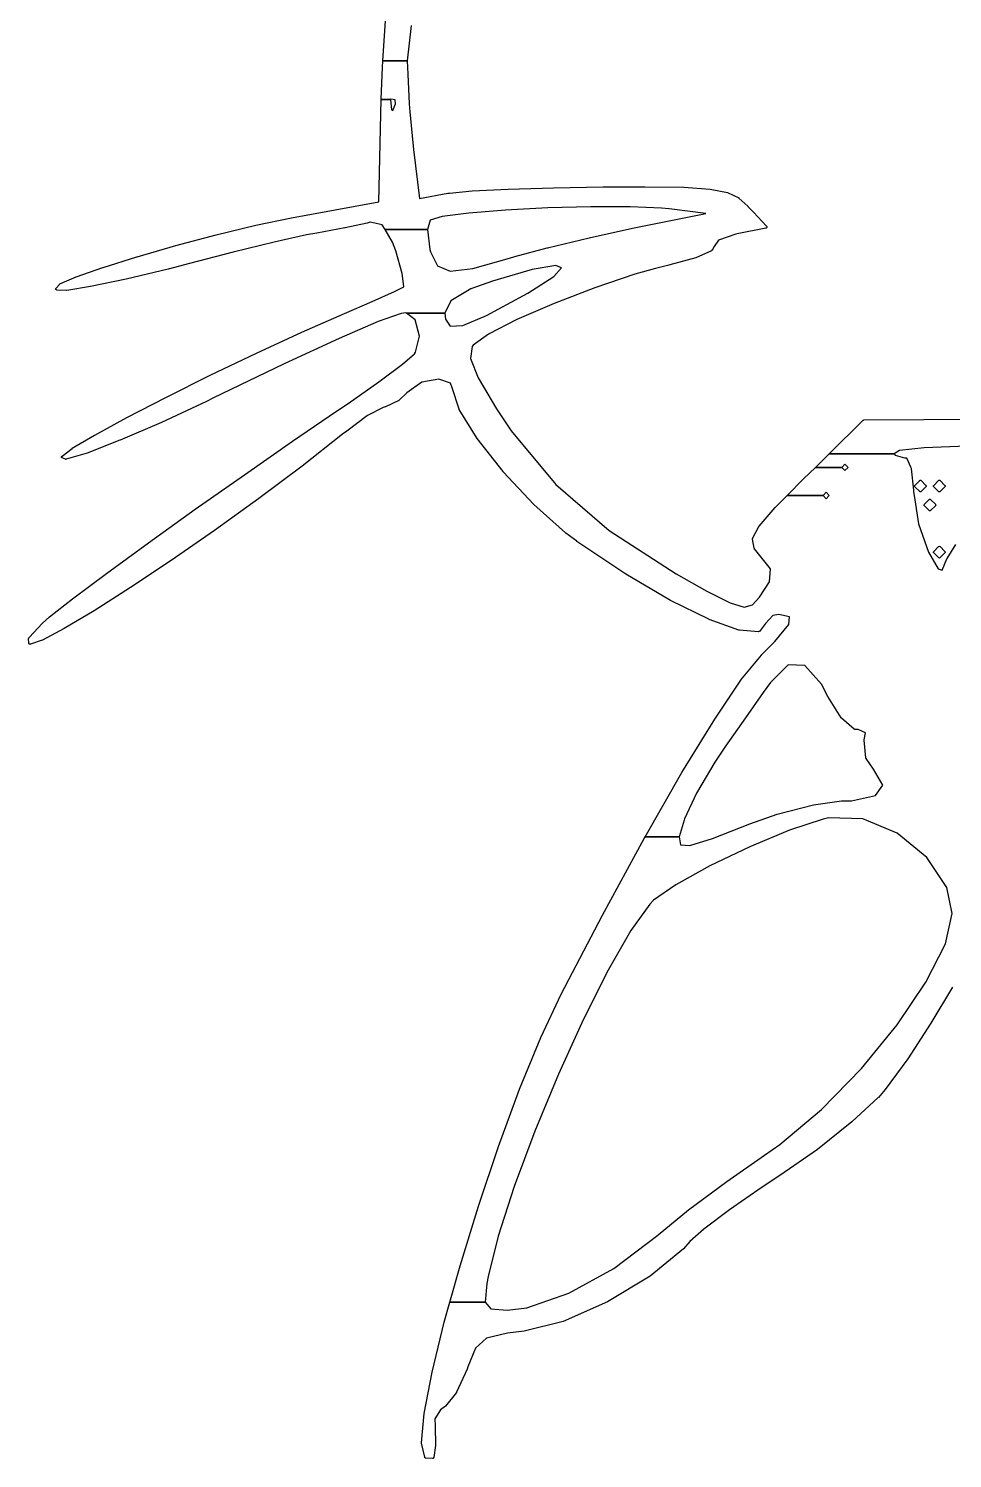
# Model space of a CAD drawing. Extents: x 55 to 335, y -160 to -35.
# Drawn here: x 123.07 to 127.22, y -123.77 to -117.35 of the extents above; entities that cross this region are included whole.
import ezdxf

# ---------------------------------------------------------------- set-up
doc = ezdxf.new("R2010")
doc.units = 0
doc.layers.add('BLACK', color=7, linetype='CONTINUOUS')

msp = doc.modelspace()

# ---------------------------------------------------------------- linework, layer by layer
at = {"layer": 'BLACK', "linetype": 'CONTINUOUS'}
for p, q in [((124.662, -117.492), (124.674, -117.313)), ((124.79, -117.334), (124.772, -117.492)), ((124.66, -117.522), (124.662, -117.492)), ((124.662, -117.492), (124.772, -117.492)), ((124.772, -117.492), (124.662, -117.492)), ((124.772, -117.492), (124.774, -117.552)), ((124.654, -117.664), (124.66, -117.522)), ((124.66, -117.522), (124.66, -117.522)), ((124.66, -117.522), (124.66, -117.522)), ((124.774, -117.552), (124.781, -117.686)), ((124.644, -118.125), (124.654, -117.666)), ((124.654, -117.666), (124.654, -117.664)), ((124.654, -117.664), (124.654, -117.664)), ((124.654, -117.664), (124.654, -117.664)), ((124.654, -117.666), (124.696, -117.666)), ((124.696, -117.666), (124.654, -117.666)), ((124.698, -117.664), (124.696, -117.666)), ((124.696, -117.666), (124.701, -117.712)), ((124.717, -117.668), (124.698, -117.664)), ((124.707, -117.715), (124.719, -117.686)), ((124.719, -117.686), (124.717, -117.668)), ((124.781, -117.686), (124.783, -117.721)), ((124.701, -117.712), (124.707, -117.715)), ((124.783, -117.721), (124.8, -117.891)), ((124.8, -117.891), (124.826, -118.111)), ((125.063, -118.076), (125.225, -118.068)), ((125.225, -118.068), (125.428, -118.062)), ((125.225, -118.068), (125.225, -118.068)), ((125.225, -118.068), (125.225, -118.068)), ((125.428, -118.062), (125.651, -118.058)), ((125.428, -118.062), (125.428, -118.062)), ((125.428, -118.062), (125.428, -118.062)), ((125.651, -118.058), (125.651, -118.058)), ((125.651, -118.058), (125.651, -118.058)), ((125.651, -118.058), (125.838, -118.058)), ((125.838, -118.058), (125.838, -118.058)), ((125.838, -118.058), (125.838, -118.058)), ((125.838, -118.058), (126.013, -118.06)), ((126.013, -118.06), (126.013, -118.06)), ((126.013, -118.06), (126.013, -118.06)), ((126.013, -118.06), (126.131, -118.068)), ((126.131, -118.068), (126.131, -118.068)), ((126.131, -118.068), (126.131, -118.068)), ((126.131, -118.068), (126.208, -118.083)), ((124.252, -118.197), (124.644, -118.125)), ((124.826, -118.111), (124.954, -118.087)), ((124.954, -118.087), (124.961, -118.086)), ((124.954, -118.087), (124.954, -118.087)), ((124.954, -118.087), (124.954, -118.087)), ((124.961, -118.086), (124.961, -118.086)), ((124.961, -118.086), (124.962, -118.086)), ((124.962, -118.086), (125.063, -118.076)), ((125.063, -118.076), (125.063, -118.076)), ((125.063, -118.076), (125.063, -118.076)), ((126.208, -118.083), (126.208, -118.083)), ((126.208, -118.083), (126.209, -118.083)), ((126.209, -118.083), (126.259, -118.108)), ((126.259, -118.108), (126.26, -118.109)), ((126.26, -118.109), (126.26, -118.109)), ((126.26, -118.109), (126.3, -118.145)), ((124.092, -118.23), (124.252, -118.197)), ((124.252, -118.197), (124.252, -118.197)), ((124.252, -118.197), (124.252, -118.197)), ((124.928, -118.191), (124.875, -118.207)), ((125.048, -118.176), (124.928, -118.191)), ((125.213, -118.163), (125.048, -118.176)), ((125.402, -118.153), (125.213, -118.163)), ((125.595, -118.148), (125.402, -118.153)), ((125.772, -118.148), (125.595, -118.148)), ((125.913, -118.154), (125.772, -118.148)), ((125.782, -118.244), (126.112, -118.177)), ((125.947, -118.157), (125.913, -118.154)), ((126.112, -118.177), (125.947, -118.157)), ((126.3, -118.145), (126.3, -118.145)), ((126.3, -118.145), (126.3, -118.146)), ((126.3, -118.146), (126.325, -118.172)), ((126.325, -118.172), (126.325, -118.172)), ((126.325, -118.172), (126.384, -118.235)), ((123.915, -118.273), (124.092, -118.23)), ((124.092, -118.23), (124.092, -118.23)), ((124.092, -118.23), (124.092, -118.23)), ((124.366, -118.266), (124.319, -118.274)), ((124.492, -118.242), (124.366, -118.266)), ((124.493, -118.242), (124.492, -118.242)), ((124.492, -118.242), (124.492, -118.242)), ((124.592, -118.221), (124.493, -118.242)), ((124.605, -118.217), (124.592, -118.221)), ((124.592, -118.221), (124.592, -118.221)), ((124.592, -118.221), (124.592, -118.221)), ((124.659, -118.228), (124.605, -118.217)), ((124.673, -118.25), (124.659, -118.228)), ((124.706, -118.306), (124.673, -118.25)), ((124.673, -118.25), (124.863, -118.25)), ((124.863, -118.25), (124.673, -118.25)), ((124.875, -118.207), (124.863, -118.25)), ((124.863, -118.25), (124.873, -118.34)), ((125.588, -118.287), (125.782, -118.244)), ((125.782, -118.244), (125.782, -118.244)), ((125.782, -118.244), (125.782, -118.244)), ((126.381, -118.243), (126.252, -118.269)), ((126.382, -118.243), (126.381, -118.243)), ((126.381, -118.243), (126.381, -118.243)), ((126.383, -118.242), (126.382, -118.243)), ((126.382, -118.243), (126.382, -118.243)), ((126.384, -118.241), (126.383, -118.242)), ((126.383, -118.242), (126.383, -118.242)), ((126.383, -118.242), (126.383, -118.242)), ((126.384, -118.235), (126.384, -118.235)), ((126.384, -118.235), (126.384, -118.235)), ((126.384, -118.235), (126.384, -118.236)), ((126.384, -118.236), (126.385, -118.236)), ((126.385, -118.24), (126.384, -118.241)), ((126.384, -118.241), (126.384, -118.241)), ((126.384, -118.241), (126.384, -118.241)), ((126.385, -118.236), (126.385, -118.237)), ((126.385, -118.237), (126.385, -118.237)), ((126.385, -118.237), (126.385, -118.238)), ((126.385, -118.238), (126.385, -118.238)), ((126.385, -118.238), (126.385, -118.239)), ((126.385, -118.239), (126.385, -118.239)), ((126.385, -118.239), (126.385, -118.24)), ((126.385, -118.24), (126.385, -118.24)), ((123.56, -118.372), (123.733, -118.322)), ((123.733, -118.322), (123.915, -118.273)), ((123.733, -118.322), (123.733, -118.322)), ((123.733, -118.322), (123.733, -118.322)), ((123.915, -118.273), (123.915, -118.273)), ((123.915, -118.273), (123.915, -118.273)), ((124.174, -118.306), (123.99, -118.351)), ((124.319, -118.274), (124.174, -118.306)), ((124.72, -118.346), (124.706, -118.306)), ((125.254, -118.371), (125.4, -118.332)), ((125.4, -118.332), (125.4, -118.332)), ((125.4, -118.332), (125.401, -118.332)), ((125.401, -118.332), (125.588, -118.287)), ((125.588, -118.287), (125.588, -118.287)), ((125.588, -118.287), (125.588, -118.287)), ((126.148, -118.326), (126.139, -118.342)), ((126.168, -118.297), (126.148, -118.326)), ((126.246, -118.27), (126.168, -118.297)), ((126.252, -118.269), (126.246, -118.27)), ((123.407, -118.42), (123.559, -118.372)), ((123.559, -118.372), (123.559, -118.372)), ((123.559, -118.372), (123.56, -118.372)), ((123.99, -118.351), (123.795, -118.402)), ((124.749, -118.447), (124.72, -118.346)), ((124.873, -118.34), (124.876, -118.35)), ((124.876, -118.35), (124.907, -118.412)), ((125.066, -118.425), (125.231, -118.378)), ((125.231, -118.378), (125.254, -118.371)), ((125.254, -118.371), (125.254, -118.371)), ((125.254, -118.371), (125.254, -118.371)), ((126.067, -118.376), (125.95, -118.408)), ((126.137, -118.345), (126.067, -118.376)), ((126.067, -118.376), (126.067, -118.376)), ((126.067, -118.376), (126.067, -118.376)), ((126.138, -118.344), (126.137, -118.344)), ((126.137, -118.344), (126.137, -118.345)), ((126.139, -118.343), (126.138, -118.343)), ((126.138, -118.343), (126.138, -118.344)), ((126.138, -118.344), (126.138, -118.344)), ((126.139, -118.342), (126.139, -118.343)), ((123.287, -118.462), (123.406, -118.42)), ((123.406, -118.42), (123.406, -118.42)), ((123.406, -118.42), (123.407, -118.42)), ((123.699, -118.427), (123.511, -118.472)), ((123.795, -118.402), (123.699, -118.427)), ((123.699, -118.427), (123.699, -118.427)), ((123.699, -118.427), (123.699, -118.427)), ((124.757, -118.505), (124.749, -118.447)), ((124.907, -118.412), (124.964, -118.436)), ((124.964, -118.436), (125.066, -118.425)), ((125.332, -118.429), (125.154, -118.481)), ((125.438, -118.411), (125.332, -118.429)), ((125.429, -118.461), (125.464, -118.422)), ((125.464, -118.422), (125.438, -118.411)), ((125.793, -118.45), (125.614, -118.511)), ((125.886, -118.425), (125.793, -118.45)), ((125.946, -118.409), (125.886, -118.425)), ((125.95, -118.408), (125.946, -118.409)), ((125.95, -118.408), (125.95, -118.408)), ((125.95, -118.408), (125.95, -118.408)), ((123.195, -118.515), (123.196, -118.514)), ((123.195, -118.516), (123.195, -118.515)), ((123.195, -118.515), (123.195, -118.515)), ((123.195, -118.515), (123.195, -118.515)), ((123.195, -118.517), (123.195, -118.516)), ((123.195, -118.518), (123.195, -118.517)), ((123.195, -118.517), (123.195, -118.517)), ((123.195, -118.517), (123.195, -118.517)), ((123.195, -118.519), (123.195, -118.518)), ((123.195, -118.518), (123.195, -118.518)), ((123.196, -118.519), (123.195, -118.519)), ((123.195, -118.519), (123.195, -118.519)), ((123.196, -118.513), (123.211, -118.496)), ((123.196, -118.514), (123.196, -118.513)), ((123.196, -118.52), (123.196, -118.519)), ((123.197, -118.521), (123.196, -118.52)), ((123.196, -118.52), (123.196, -118.52)), ((123.196, -118.52), (123.196, -118.52)), ((123.198, -118.521), (123.197, -118.521)), ((123.199, -118.522), (123.198, -118.521)), ((123.198, -118.521), (123.198, -118.521)), ((123.198, -118.521), (123.198, -118.521)), ((123.2, -118.522), (123.199, -118.522)), ((123.243, -118.523), (123.2, -118.522)), ((123.211, -118.496), (123.211, -118.495)), ((123.211, -118.495), (123.211, -118.495)), ((123.211, -118.495), (123.212, -118.495)), ((123.212, -118.495), (123.213, -118.494)), ((123.213, -118.494), (123.287, -118.462)), ((123.213, -118.494), (123.213, -118.494)), ((123.213, -118.494), (123.213, -118.494)), ((123.244, -118.523), (123.243, -118.523)), ((123.243, -118.523), (123.243, -118.523)), ((123.35, -118.506), (123.244, -118.523)), ((123.287, -118.462), (123.287, -118.462)), ((123.287, -118.462), (123.287, -118.462)), ((123.511, -118.472), (123.35, -118.506)), ((123.35, -118.506), (123.35, -118.506)), ((123.35, -118.506), (123.35, -118.506)), ((123.511, -118.472), (123.511, -118.472)), ((123.511, -118.472), (123.511, -118.472)), ((124.715, -118.528), (124.757, -118.507)), ((124.757, -118.507), (124.757, -118.505)), ((125.057, -118.516), (124.968, -118.569)), ((125.154, -118.481), (125.057, -118.516)), ((125.312, -118.536), (125.429, -118.461)), ((125.614, -118.511), (125.431, -118.582)), ((124.49, -118.627), (124.615, -118.573)), ((124.615, -118.573), (124.715, -118.528)), ((124.968, -118.569), (124.941, -118.625)), ((125.127, -118.635), (125.294, -118.546)), ((125.431, -118.582), (125.264, -118.654)), ((125.294, -118.546), (125.312, -118.536)), ((124.299, -118.71), (124.49, -118.627)), ((124.49, -118.627), (124.49, -118.627)), ((124.49, -118.627), (124.49, -118.627)), ((124.745, -118.627), (124.641, -118.663)), ((124.766, -118.623), (124.745, -118.627)), ((124.769, -118.625), (124.766, -118.623)), ((124.808, -118.655), (124.769, -118.625)), ((124.769, -118.625), (124.941, -118.625)), ((124.941, -118.625), (124.769, -118.625)), ((124.941, -118.625), (124.943, -118.652)), ((124.943, -118.652), (124.965, -118.684)), ((125.021, -118.68), (125.127, -118.635)), ((124.095, -118.804), (124.299, -118.71)), ((124.299, -118.71), (124.299, -118.71)), ((124.299, -118.71), (124.299, -118.71)), ((124.641, -118.663), (124.466, -118.738)), ((124.826, -118.728), (124.808, -118.655)), ((124.965, -118.684), (125.021, -118.68)), ((125.264, -118.654), (125.136, -118.72)), ((124.466, -118.738), (124.219, -118.853)), ((124.809, -118.8), (124.826, -118.728)), ((125.063, -118.775), (125.056, -118.829)), ((125.068, -118.769), (125.063, -118.775)), ((125.136, -118.72), (125.068, -118.769)), ((123.888, -118.904), (124.095, -118.805)), ((124.095, -118.805), (124.095, -118.804)), ((124.095, -118.804), (124.095, -118.804)), ((124.75, -118.854), (124.804, -118.807)), ((124.804, -118.807), (124.809, -118.8)), ((125.056, -118.829), (125.09, -118.916)), ((123.691, -119.002), (123.888, -118.904)), ((123.888, -118.904), (123.888, -118.904)), ((123.888, -118.904), (123.888, -118.904)), ((124.219, -118.853), (123.899, -119.007)), ((124.644, -118.933), (124.75, -118.854)), ((124.507, -119.03), (124.644, -118.933)), ((124.837, -118.935), (124.77, -118.982)), ((124.914, -118.921), (124.837, -118.935)), ((124.966, -118.939), (124.914, -118.921)), ((124.974, -118.96), (124.966, -118.939)), ((125.004, -119.056), (124.974, -118.96)), ((125.09, -118.916), (125.172, -119.055)), ((123.514, -119.093), (123.691, -119.002)), ((123.871, -119.021), (123.669, -119.115)), ((123.691, -119.002), (123.691, -119.002)), ((123.691, -119.002), (123.691, -119.002)), ((123.899, -119.007), (123.871, -119.021)), ((123.871, -119.021), (123.871, -119.021)), ((123.871, -119.021), (123.871, -119.021)), ((124.455, -119.065), (124.507, -119.03)), ((124.734, -119.017), (124.674, -119.046)), ((124.735, -119.016), (124.734, -119.017)), ((124.77, -118.982), (124.735, -119.016)), ((124.735, -119.016), (124.735, -119.016)), ((123.37, -119.172), (123.514, -119.093)), ((123.514, -119.093), (123.514, -119.093)), ((123.514, -119.093), (123.514, -119.093)), ((124.257, -119.2), (124.455, -119.065)), ((124.455, -119.065), (124.455, -119.065)), ((124.455, -119.065), (124.455, -119.065)), ((124.594, -119.085), (124.501, -119.154)), ((124.663, -119.048), (124.594, -119.085)), ((124.673, -119.046), (124.663, -119.048)), ((124.674, -119.046), (124.673, -119.046)), ((124.674, -119.046), (124.674, -119.046)), ((125.005, -119.057), (125.004, -119.056)), ((125.004, -119.056), (125.004, -119.056)), ((125.085, -119.188), (125.005, -119.057)), ((125.172, -119.055), (125.238, -119.153)), ((126.82, -119.104), (127.603, -119.1)), ((123.669, -119.115), (123.484, -119.195)), ((123.669, -119.115), (123.669, -119.115)), ((123.669, -119.115), (123.669, -119.115)), ((124.501, -119.154), (124.482, -119.168)), ((125.238, -119.153), (125.438, -119.394)), ((126.664, -119.256), (126.817, -119.106)), ((126.817, -119.106), (126.817, -119.105)), ((126.817, -119.105), (126.818, -119.105)), ((126.818, -119.105), (126.818, -119.105)), ((126.818, -119.105), (126.818, -119.105)), ((126.818, -119.105), (126.819, -119.105)), ((126.819, -119.105), (126.82, -119.104)), ((126.82, -119.104), (126.82, -119.104)), ((126.82, -119.104), (126.82, -119.104)), ((126.82, -119.104), (126.82, -119.104)), ((123.269, -119.231), (123.369, -119.172)), ((123.483, -119.195), (123.335, -119.253)), ((123.369, -119.172), (123.37, -119.172)), ((123.37, -119.172), (123.37, -119.172)), ((123.484, -119.195), (123.483, -119.195)), ((123.484, -119.195), (123.484, -119.195)), ((124.041, -119.35), (124.257, -119.2)), ((124.257, -119.2), (124.257, -119.2)), ((124.257, -119.2), (124.257, -119.2)), ((124.482, -119.168), (124.3, -119.312)), ((124.482, -119.168), (124.482, -119.168)), ((124.482, -119.168), (124.482, -119.168)), ((125.086, -119.188), (125.085, -119.188)), ((125.085, -119.188), (125.085, -119.188)), ((125.202, -119.336), (125.086, -119.188)), ((127.091, -119.23), (126.98, -119.242)), ((127.283, -119.222), (127.091, -119.23)), ((123.221, -119.269), (123.222, -119.268)), ((123.221, -119.27), (123.221, -119.269)), ((123.221, -119.269), (123.221, -119.269)), ((123.221, -119.271), (123.221, -119.27)), ((123.221, -119.27), (123.221, -119.27)), ((123.221, -119.27), (123.221, -119.27)), ((123.221, -119.272), (123.221, -119.271)), ((123.221, -119.271), (123.221, -119.271)), ((123.221, -119.273), (123.221, -119.272)), ((123.221, -119.272), (123.221, -119.272)), ((123.222, -119.273), (123.221, -119.273)), ((123.222, -119.268), (123.222, -119.267)), ((123.222, -119.267), (123.223, -119.267)), ((123.222, -119.268), (123.222, -119.268)), ((123.222, -119.274), (123.222, -119.273)), ((123.223, -119.275), (123.222, -119.274)), ((123.222, -119.274), (123.222, -119.274)), ((123.222, -119.274), (123.222, -119.274)), ((123.223, -119.267), (123.268, -119.232)), ((123.223, -119.267), (123.223, -119.267)), ((123.224, -119.275), (123.223, -119.275)), ((123.223, -119.275), (123.223, -119.275)), ((123.239, -119.281), (123.224, -119.275)), ((123.224, -119.275), (123.224, -119.275)), ((123.24, -119.282), (123.239, -119.281)), ((123.239, -119.281), (123.239, -119.281)), ((123.241, -119.282), (123.24, -119.281)), ((123.24, -119.281), (123.24, -119.282)), ((123.242, -119.281), (123.241, -119.281)), ((123.241, -119.281), (123.241, -119.282)), ((123.335, -119.254), (123.242, -119.281)), ((123.268, -119.232), (123.269, -119.232)), ((123.269, -119.232), (123.269, -119.231)), ((123.335, -119.253), (123.335, -119.254)), ((123.335, -119.254), (123.335, -119.254)), ((126.603, -119.317), (126.664, -119.256)), ((126.664, -119.256), (126.956, -119.256)), ((126.956, -119.256), (126.664, -119.256)), ((126.98, -119.242), (126.956, -119.256)), ((126.956, -119.256), (126.961, -119.263)), ((126.961, -119.263), (127.003, -119.274)), ((127.003, -119.274), (127.008, -119.274)), ((127.008, -119.274), (127.009, -119.274)), ((127.009, -119.274), (127.009, -119.274)), ((127.009, -119.274), (127.009, -119.274)), ((127.009, -119.274), (127.01, -119.274)), ((127.01, -119.274), (127.01, -119.274)), ((127.01, -119.274), (127.011, -119.274)), ((127.011, -119.274), (127.011, -119.275)), ((127.011, -119.275), (127.012, -119.275)), ((127.012, -119.275), (127.012, -119.275)), ((127.012, -119.275), (127.012, -119.275)), ((127.012, -119.275), (127.013, -119.276)), ((127.013, -119.276), (127.013, -119.277)), ((127.013, -119.277), (127.013, -119.277)), ((127.013, -119.277), (127.013, -119.277)), ((127.013, -119.277), (127.029, -119.315)), ((123.821, -119.505), (124.041, -119.35)), ((124.041, -119.35), (124.041, -119.35)), ((124.041, -119.35), (124.041, -119.35)), ((124.3, -119.312), (124.106, -119.457)), ((124.3, -119.312), (124.3, -119.312)), ((124.3, -119.312), (124.3, -119.312)), ((125.202, -119.337), (125.202, -119.336)), ((125.202, -119.336), (125.202, -119.336)), ((125.339, -119.484), (125.202, -119.337)), ((126.55, -119.369), (126.603, -119.317)), ((126.603, -119.317), (126.721, -119.317)), ((126.721, -119.317), (126.603, -119.317)), ((126.735, -119.302), (126.721, -119.317)), ((126.721, -119.317), (126.735, -119.331)), ((126.75, -119.317), (126.735, -119.302)), ((126.735, -119.331), (126.75, -119.317)), ((127.029, -119.315), (127.032, -119.321)), ((127.032, -119.321), (127.032, -119.322)), ((127.032, -119.322), (127.032, -119.323)), ((127.032, -119.323), (127.043, -119.42)), ((125.438, -119.394), (125.677, -119.601)), ((126.476, -119.444), (126.55, -119.369)), ((126.55, -119.369), (126.55, -119.369)), ((126.55, -119.369), (126.55, -119.369)), ((127.043, -119.42), (127.043, -119.42)), ((127.043, -119.42), (127.043, -119.42)), ((127.043, -119.42), (127.043, -119.427)), ((127.048, -119.401), (127.048, -119.399)), ((127.048, -119.399), (127.048, -119.399)), ((127.048, -119.399), (127.049, -119.399)), ((127.048, -119.403), (127.048, -119.401)), ((127.049, -119.405), (127.048, -119.403)), ((127.049, -119.398), (127.071, -119.376)), ((127.049, -119.399), (127.049, -119.398)), ((127.049, -119.398), (127.049, -119.398)), ((127.071, -119.426), (127.049, -119.405)), ((127.071, -119.376), (127.072, -119.375)), ((127.071, -119.376), (127.071, -119.376)), ((127.072, -119.375), (127.074, -119.375)), ((127.074, -119.375), (127.076, -119.375)), ((127.076, -119.375), (127.077, -119.376)), ((127.077, -119.376), (127.078, -119.376)), ((127.078, -119.376), (127.099, -119.398)), ((127.099, -119.405), (127.078, -119.426)), ((127.099, -119.398), (127.1, -119.399)), ((127.1, -119.403), (127.099, -119.405)), ((127.1, -119.399), (127.1, -119.401)), ((127.1, -119.401), (127.1, -119.403)), ((127.133, -119.399), (127.134, -119.398)), ((127.133, -119.401), (127.133, -119.399)), ((127.133, -119.399), (127.133, -119.399)), ((127.133, -119.399), (127.133, -119.399)), ((127.133, -119.403), (127.133, -119.401)), ((127.134, -119.405), (127.133, -119.403)), ((127.134, -119.398), (127.155, -119.376)), ((127.155, -119.426), (127.134, -119.405)), ((127.134, -119.405), (127.134, -119.405)), ((127.155, -119.376), (127.157, -119.375)), ((127.157, -119.375), (127.159, -119.375)), ((127.159, -119.375), (127.161, -119.375)), ((127.161, -119.375), (127.162, -119.376)), ((127.162, -119.376), (127.183, -119.398)), ((127.183, -119.405), (127.162, -119.426)), ((127.183, -119.398), (127.183, -119.398)), ((127.183, -119.398), (127.185, -119.399)), ((127.185, -119.403), (127.183, -119.405)), ((127.185, -119.399), (127.185, -119.401)), ((127.185, -119.401), (127.185, -119.403)), ((124.106, -119.457), (123.907, -119.6)), ((124.106, -119.457), (124.106, -119.457)), ((124.106, -119.457), (124.106, -119.457)), ((125.482, -119.611), (125.339, -119.484)), ((125.339, -119.484), (125.339, -119.484)), ((125.339, -119.484), (125.339, -119.484)), ((126.423, -119.497), (126.476, -119.444)), ((126.476, -119.444), (126.637, -119.444)), ((126.637, -119.444), (126.476, -119.444)), ((126.651, -119.429), (126.637, -119.444)), ((126.637, -119.444), (126.651, -119.458)), ((126.665, -119.444), (126.651, -119.429)), ((126.651, -119.458), (126.665, -119.444)), ((127.043, -119.427), (127.046, -119.443)), ((127.046, -119.443), (127.046, -119.443)), ((127.046, -119.443), (127.066, -119.571)), ((127.072, -119.427), (127.071, -119.426)), ((127.074, -119.427), (127.072, -119.427)), ((127.076, -119.427), (127.074, -119.427)), ((127.078, -119.426), (127.076, -119.427)), ((127.078, -119.426), (127.078, -119.426)), ((127.09, -119.486), (127.091, -119.484)), ((127.091, -119.488), (127.09, -119.486)), ((127.091, -119.484), (127.092, -119.482)), ((127.092, -119.482), (127.113, -119.461)), ((127.113, -119.461), (127.115, -119.46)), ((127.113, -119.461), (127.113, -119.461)), ((127.115, -119.46), (127.116, -119.46)), ((127.116, -119.46), (127.118, -119.46)), ((127.118, -119.46), (127.12, -119.461)), ((127.12, -119.461), (127.141, -119.482)), ((127.141, -119.482), (127.141, -119.482)), ((127.141, -119.482), (127.142, -119.484)), ((127.142, -119.484), (127.142, -119.484)), ((127.142, -119.484), (127.143, -119.486)), ((127.143, -119.486), (127.142, -119.488)), ((127.156, -119.427), (127.155, -119.426)), ((127.155, -119.426), (127.155, -119.426)), ((127.157, -119.427), (127.156, -119.427)), ((127.159, -119.427), (127.157, -119.427)), ((127.161, -119.427), (127.159, -119.427)), ((127.162, -119.426), (127.161, -119.427)), ((123.611, -119.656), (123.821, -119.505)), ((123.821, -119.505), (123.821, -119.505)), ((123.821, -119.505), (123.821, -119.505)), ((126.35, -119.581), (126.423, -119.497)), ((126.423, -119.497), (126.423, -119.497)), ((126.423, -119.497), (126.423, -119.497)), ((127.092, -119.489), (127.091, -119.488)), ((127.113, -119.511), (127.092, -119.489)), ((127.115, -119.512), (127.113, -119.511)), ((127.113, -119.511), (127.113, -119.511)), ((127.116, -119.512), (127.115, -119.512)), ((127.118, -119.512), (127.116, -119.512)), ((127.12, -119.511), (127.118, -119.512)), ((127.141, -119.489), (127.12, -119.511)), ((127.142, -119.488), (127.141, -119.489)), ((127.141, -119.489), (127.141, -119.489)), ((123.907, -119.6), (123.713, -119.735)), ((123.907, -119.6), (123.907, -119.6)), ((123.907, -119.6), (123.907, -119.6)), ((125.483, -119.612), (125.482, -119.611)), ((125.533, -119.649), (125.483, -119.612)), ((125.483, -119.612), (125.483, -119.612)), ((125.677, -119.601), (125.978, -119.795)), ((126.321, -119.637), (126.349, -119.582)), ((126.349, -119.582), (126.35, -119.582)), ((126.35, -119.582), (126.35, -119.581)), ((127.066, -119.571), (127.111, -119.697)), ((123.423, -119.793), (123.611, -119.656)), ((123.611, -119.656), (123.611, -119.656)), ((123.611, -119.656), (123.611, -119.656)), ((125.533, -119.65), (125.533, -119.649)), ((125.752, -119.796), (125.533, -119.65)), ((125.533, -119.65), (125.533, -119.65)), ((126.32, -119.638), (126.321, -119.637)), ((126.32, -119.639), (126.32, -119.638)), ((126.32, -119.638), (126.32, -119.638)), ((126.32, -119.64), (126.32, -119.639)), ((126.32, -119.639), (126.32, -119.639)), ((126.328, -119.679), (126.32, -119.64)), ((126.321, -119.637), (126.321, -119.637)), ((126.328, -119.68), (126.328, -119.679)), ((126.329, -119.68), (126.328, -119.68)), ((126.328, -119.68), (126.328, -119.68)), ((126.329, -119.681), (126.329, -119.68)), ((127.134, -119.694), (127.155, -119.673)), ((127.155, -119.673), (127.156, -119.672)), ((127.155, -119.673), (127.155, -119.673)), ((127.156, -119.672), (127.157, -119.672)), ((127.157, -119.672), (127.159, -119.671)), ((127.159, -119.671), (127.161, -119.672)), ((127.161, -119.672), (127.162, -119.673)), ((127.162, -119.673), (127.183, -119.694)), ((127.194, -119.726), (127.233, -119.664)), ((123.713, -119.735), (123.53, -119.857)), ((123.713, -119.735), (123.713, -119.735)), ((123.713, -119.735), (123.713, -119.735)), ((126.329, -119.682), (126.329, -119.681)), ((126.329, -119.681), (126.329, -119.681)), ((126.348, -119.705), (126.329, -119.682)), ((126.402, -119.772), (126.348, -119.705)), ((127.111, -119.697), (127.154, -119.772)), ((127.133, -119.696), (127.134, -119.694)), ((127.133, -119.698), (127.133, -119.696)), ((127.133, -119.699), (127.133, -119.698)), ((127.133, -119.7), (127.133, -119.699)), ((127.134, -119.701), (127.133, -119.7)), ((127.134, -119.694), (127.134, -119.694)), ((127.155, -119.722), (127.134, -119.701)), ((127.157, -119.723), (127.155, -119.722)), ((127.159, -119.724), (127.157, -119.723)), ((127.161, -119.723), (127.159, -119.724)), ((127.162, -119.722), (127.161, -119.723)), ((127.183, -119.701), (127.162, -119.722)), ((127.172, -119.779), (127.193, -119.727)), ((127.183, -119.694), (127.185, -119.696)), ((127.185, -119.699), (127.183, -119.701)), ((127.183, -119.701), (127.183, -119.701)), ((127.185, -119.696), (127.185, -119.698)), ((127.185, -119.698), (127.185, -119.699)), ((127.193, -119.727), (127.194, -119.726)), ((127.193, -119.727), (127.193, -119.727)), ((123.27, -119.907), (123.423, -119.793)), ((123.423, -119.793), (123.423, -119.793)), ((123.423, -119.793), (123.423, -119.793)), ((125.953, -119.914), (125.752, -119.796)), ((125.752, -119.796), (125.752, -119.796)), ((125.752, -119.796), (125.752, -119.796)), ((125.978, -119.795), (126.116, -119.872)), ((126.397, -119.831), (126.402, -119.772)), ((127.154, -119.772), (127.172, -119.779)), ((123.53, -119.857), (123.367, -119.961)), ((123.53, -119.857), (123.53, -119.857)), ((123.53, -119.857), (123.53, -119.857)), ((126.116, -119.872), (126.221, -119.925)), ((126.352, -119.9), (126.397, -119.831)), ((123.167, -119.988), (123.27, -119.907)), ((123.27, -119.907), (123.27, -119.907)), ((123.27, -119.907), (123.27, -119.907)), ((126.125, -119.999), (125.953, -119.914)), ((125.953, -119.914), (125.953, -119.914)), ((125.953, -119.914), (125.953, -119.914)), ((126.221, -119.925), (126.283, -119.944)), ((126.283, -119.944), (126.32, -119.934)), ((126.32, -119.934), (126.352, -119.9)), ((123.135, -120.016), (123.167, -119.988)), ((123.167, -119.988), (123.167, -119.988)), ((123.167, -119.988), (123.167, -119.988)), ((123.367, -119.961), (123.233, -120.041)), ((123.367, -119.961), (123.367, -119.961)), ((123.367, -119.961), (123.367, -119.961)), ((126.126, -120), (126.125, -119.999)), ((126.26, -120.048), (126.126, -120)), ((126.126, -120), (126.126, -120)), ((126.412, -119.982), (126.379, -120.018)), ((126.439, -119.978), (126.412, -119.982)), ((126.487, -119.988), (126.439, -119.978)), ((126.484, -120.022), (126.487, -119.988)), ((123.075, -120.081), (123.135, -120.016)), ((123.135, -120.016), (123.135, -120.016)), ((123.135, -120.016), (123.135, -120.016)), ((123.233, -120.041), (123.135, -120.093)), ((123.233, -120.041), (123.233, -120.041)), ((123.233, -120.041), (123.233, -120.041)), ((126.261, -120.048), (126.26, -120.048)), ((126.262, -120.048), (126.261, -120.048)), ((126.348, -120.055), (126.262, -120.048)), ((126.349, -120.055), (126.348, -120.055)), ((126.348, -120.055), (126.348, -120.055)), ((126.35, -120.054), (126.349, -120.054)), ((126.349, -120.054), (126.349, -120.055)), ((126.351, -120.054), (126.35, -120.054)), ((126.35, -120.054), (126.35, -120.054)), ((126.352, -120.053), (126.351, -120.053)), ((126.351, -120.053), (126.351, -120.054)), ((126.351, -120.054), (126.351, -120.054)), ((126.379, -120.018), (126.352, -120.053)), ((126.352, -120.053), (126.352, -120.053)), ((126.421, -120.099), (126.484, -120.022)), ((123.073, -120.085), (123.074, -120.084)), ((123.074, -120.106), (123.073, -120.085)), ((123.074, -120.082), (123.075, -120.081)), ((123.074, -120.083), (123.074, -120.082)), ((123.074, -120.084), (123.074, -120.083)), ((123.074, -120.083), (123.074, -120.083)), ((123.074, -120.083), (123.074, -120.083)), ((123.074, -120.107), (123.074, -120.106)), ((123.075, -120.108), (123.074, -120.107)), ((123.075, -120.081), (123.075, -120.081)), ((123.075, -120.081), (123.075, -120.081)), ((123.075, -120.081), (123.075, -120.081)), ((123.075, -120.109), (123.075, -120.108)), ((123.075, -120.108), (123.075, -120.108)), ((123.075, -120.108), (123.075, -120.108)), ((123.076, -120.109), (123.075, -120.109)), ((123.076, -120.11), (123.076, -120.109)), ((123.077, -120.11), (123.076, -120.11)), ((123.076, -120.11), (123.076, -120.11)), ((123.077, -120.111), (123.077, -120.11)), ((123.078, -120.111), (123.077, -120.111)), ((123.077, -120.111), (123.077, -120.111)), ((123.079, -120.111), (123.078, -120.111)), ((123.078, -120.111), (123.078, -120.111)), ((123.08, -120.111), (123.079, -120.111)), ((123.079, -120.111), (123.079, -120.111)), ((123.079, -120.111), (123.079, -120.111)), ((123.081, -120.111), (123.08, -120.111)), ((123.134, -120.093), (123.081, -120.111)), ((123.135, -120.093), (123.134, -120.093)), ((123.135, -120.093), (123.135, -120.093)), ((126.361, -120.159), (126.421, -120.099)), ((126.272, -120.268), (126.361, -120.16)), ((126.361, -120.16), (126.361, -120.159)), ((126.361, -120.159), (126.361, -120.159)), ((126.481, -120.204), (126.401, -120.283)), ((126.555, -120.206), (126.481, -120.204)), ((126.63, -120.29), (126.555, -120.206)), ((126.151, -120.447), (126.272, -120.268)), ((126.272, -120.268), (126.272, -120.268)), ((126.272, -120.268), (126.272, -120.268)), ((126.401, -120.283), (126.369, -120.328)), ((126.659, -120.345), (126.63, -120.29)), ((126.369, -120.328), (126.289, -120.441)), ((126.369, -120.328), (126.369, -120.328)), ((126.369, -120.328), (126.369, -120.328)), ((126.659, -120.346), (126.659, -120.345)), ((126.719, -120.441), (126.659, -120.346)), ((126.659, -120.346), (126.659, -120.346)), ((126.004, -120.687), (126.151, -120.447)), ((126.151, -120.447), (126.151, -120.447)), ((126.151, -120.447), (126.151, -120.447)), ((126.289, -120.441), (126.199, -120.568)), ((126.289, -120.441), (126.289, -120.441)), ((126.72, -120.442), (126.719, -120.441)), ((126.72, -120.443), (126.72, -120.442)), ((126.777, -120.492), (126.72, -120.443)), ((126.778, -120.492), (126.777, -120.492)), ((126.779, -120.492), (126.778, -120.492)), ((126.778, -120.492), (126.778, -120.492)), ((126.779, -120.493), (126.779, -120.492)), ((126.78, -120.493), (126.779, -120.493)), ((126.779, -120.493), (126.779, -120.493)), ((126.795, -120.494), (126.78, -120.493)), ((126.827, -120.509), (126.795, -120.494)), ((126.822, -120.54), (126.827, -120.509)), ((126.199, -120.568), (126.151, -120.64)), ((126.822, -120.541), (126.822, -120.54)), ((126.822, -120.542), (126.822, -120.541)), ((126.829, -120.62), (126.822, -120.542)), ((126.151, -120.64), (126.069, -120.78)), ((126.829, -120.621), (126.829, -120.62)), ((126.829, -120.62), (126.829, -120.62)), ((126.829, -120.622), (126.829, -120.621)), ((126.829, -120.621), (126.829, -120.621)), ((126.83, -120.622), (126.829, -120.622)), ((126.83, -120.623), (126.83, -120.622)), ((126.863, -120.672), (126.83, -120.623)), ((125.839, -120.976), (126.004, -120.687)), ((126.004, -120.687), (126.004, -120.687)), ((126.004, -120.687), (126.004, -120.687)), ((126.905, -120.743), (126.863, -120.672)), ((126.872, -120.79), (126.905, -120.743)), ((126.069, -120.78), (126.016, -120.895)), ((126.432, -120.873), (126.594, -120.831)), ((126.594, -120.831), (126.594, -120.831)), ((126.594, -120.831), (126.595, -120.831)), ((126.595, -120.831), (126.72, -120.814)), ((126.72, -120.814), (126.72, -120.814)), ((126.72, -120.814), (126.721, -120.814)), ((126.721, -120.814), (126.765, -120.813)), ((126.765, -120.813), (126.872, -120.79)), ((126.016, -120.895), (126.014, -120.9)), ((126.309, -120.917), (126.432, -120.873)), ((126.432, -120.873), (126.432, -120.873)), ((126.432, -120.873), (126.432, -120.873)), ((126.637, -120.896), (126.486, -120.946)), ((126.662, -120.89), (126.637, -120.896)), ((126.816, -120.894), (126.662, -120.89)), ((126.97, -120.959), (126.816, -120.894)), ((126.014, -120.9), (125.991, -120.976)), ((126.141, -120.983), (126.309, -120.917)), ((126.486, -120.946), (126.308, -121.02)), ((126.309, -120.917), (126.309, -120.917)), ((126.309, -120.917), (126.309, -120.917)), ((127.103, -121.068), (126.97, -120.959)), ((125.647, -121.327), (125.835, -120.983)), ((125.835, -120.983), (125.839, -120.976)), ((125.835, -120.983), (125.835, -120.983)), ((125.835, -120.983), (125.835, -120.983)), ((125.839, -120.976), (125.991, -120.976)), ((125.991, -120.976), (125.839, -120.976)), ((125.991, -120.976), (125.997, -121.011)), ((125.997, -121.011), (126.04, -121.014)), ((126.04, -121.014), (126.141, -120.983)), ((126.308, -121.02), (126.129, -121.106)), ((127.192, -121.203), (127.103, -121.068)), ((126.129, -121.106), (125.976, -121.19)), ((125.976, -121.19), (125.877, -121.26)), ((127.217, -121.319), (127.192, -121.203)), ((125.86, -121.278), (125.775, -121.396)), ((125.877, -121.26), (125.86, -121.278)), ((125.462, -121.681), (125.647, -121.327)), ((125.647, -121.327), (125.647, -121.327)), ((125.647, -121.327), (125.647, -121.327)), ((127.186, -121.455), (127.217, -121.319)), ((125.775, -121.396), (125.673, -121.573)), ((127.099, -121.627), (127.186, -121.455)), ((125.673, -121.573), (125.563, -121.794)), ((126.969, -121.819), (127.099, -121.627)), ((127.218, -121.65), (127.121, -121.812)), ((125.371, -121.876), (125.462, -121.681)), ((125.462, -121.681), (125.462, -121.681)), ((125.462, -121.681), (125.462, -121.681)), ((125.563, -121.794), (125.451, -122.041)), ((126.809, -122.015), (126.969, -121.819)), ((127.121, -121.812), (127.017, -121.972)), ((127.121, -121.812), (127.121, -121.812)), ((127.121, -121.812), (127.121, -121.812)), ((125.276, -122.108), (125.371, -121.876)), ((125.371, -121.876), (125.371, -121.876)), ((125.371, -121.876), (125.371, -121.876)), ((127.017, -121.972), (126.916, -122.11)), ((127.017, -121.972), (127.017, -121.972)), ((127.017, -121.972), (127.017, -121.972)), ((125.451, -122.041), (125.344, -122.296)), ((126.63, -122.199), (126.809, -122.015)), ((125.181, -122.365), (125.276, -122.108)), ((125.276, -122.108), (125.276, -122.108)), ((125.276, -122.108), (125.276, -122.108)), ((126.916, -122.11), (126.886, -122.145)), ((126.916, -122.11), (126.916, -122.11)), ((126.916, -122.11), (126.916, -122.11)), ((126.885, -122.145), (126.767, -122.255)), ((126.886, -122.145), (126.885, -122.145)), ((126.885, -122.145), (126.885, -122.145)), ((126.444, -122.356), (126.63, -122.199)), ((125.344, -122.296), (125.251, -122.544)), ((126.767, -122.255), (126.612, -122.378)), ((126.767, -122.255), (126.767, -122.255)), ((126.767, -122.255), (126.767, -122.255)), ((125.091, -122.633), (125.181, -122.365)), ((125.181, -122.365), (125.181, -122.365)), ((125.181, -122.365), (125.181, -122.365)), ((126.375, -122.404), (126.444, -122.356)), ((126.205, -122.522), (126.375, -122.404)), ((126.375, -122.404), (126.375, -122.404)), ((126.612, -122.379), (126.444, -122.496)), ((126.612, -122.378), (126.612, -122.379)), ((126.612, -122.379), (126.612, -122.379)), ((126.444, -122.496), (126.364, -122.548)), ((126.444, -122.496), (126.444, -122.496)), ((126.444, -122.496), (126.444, -122.496)), ((125.251, -122.544), (125.179, -122.767)), ((126.034, -122.65), (126.205, -122.522)), ((126.205, -122.522), (126.205, -122.522)), ((126.205, -122.522), (126.205, -122.522)), ((126.364, -122.548), (126.217, -122.65)), ((125.009, -122.9), (125.091, -122.633)), ((125.091, -122.633), (125.091, -122.633)), ((125.091, -122.633), (125.091, -122.633)), ((125.897, -122.761), (126.034, -122.65)), ((126.034, -122.65), (126.034, -122.65)), ((126.034, -122.65), (126.034, -122.65)), ((126.217, -122.65), (126.103, -122.736)), ((126.103, -122.736), (126.04, -122.792)), ((125.179, -122.767), (125.135, -122.948)), ((125.699, -122.912), (125.896, -122.763)), ((125.896, -122.763), (125.897, -122.762)), ((125.897, -122.762), (125.897, -122.761)), ((125.897, -122.762), (125.897, -122.762)), ((126.04, -122.792), (126.011, -122.824)), ((126.011, -122.824), (126.011, -122.824)), ((126.011, -122.824), (126.011, -122.825)), ((126.011, -122.825), (125.861, -122.947)), ((124.963, -123.064), (125.009, -122.9)), ((125.009, -122.9), (125.009, -122.9)), ((125.009, -122.9), (125.009, -122.9)), ((125.135, -122.948), (125.129, -122.98)), ((125.496, -123.024), (125.699, -122.912)), ((125.861, -122.947), (125.67, -123.062)), ((125.861, -122.947), (125.861, -122.947)), ((125.861, -122.947), (125.861, -122.947)), ((125.129, -122.98), (125.122, -123.064)), ((124.938, -123.153), (124.963, -123.064)), ((124.963, -123.064), (125.122, -123.064)), ((125.122, -123.064), (124.963, -123.064)), ((125.122, -123.064), (125.147, -123.094)), ((125.309, -123.089), (125.496, -123.024)), ((125.67, -123.062), (125.471, -123.15)), ((125.67, -123.062), (125.67, -123.062)), ((125.67, -123.062), (125.67, -123.062)), ((125.147, -123.094), (125.22, -123.099)), ((125.22, -123.099), (125.309, -123.089)), ((124.884, -123.378), (124.938, -123.153)), ((124.938, -123.153), (124.938, -123.153)), ((124.938, -123.153), (124.938, -123.153)), ((125.221, -123.203), (125.128, -123.226)), ((125.297, -123.194), (125.221, -123.203)), ((125.471, -123.15), (125.297, -123.194)), ((125.297, -123.194), (125.297, -123.194)), ((125.297, -123.194), (125.297, -123.194)), ((125.471, -123.15), (125.471, -123.15)), ((125.471, -123.15), (125.471, -123.15)), ((125.078, -123.27), (125.043, -123.354)), ((125.128, -123.226), (125.078, -123.27)), ((124.848, -123.563), (124.884, -123.378)), ((124.884, -123.378), (124.884, -123.378)), ((124.884, -123.378), (124.884, -123.378)), ((125.04, -123.365), (124.993, -123.468)), ((125.043, -123.354), (125.04, -123.365)), ((125.04, -123.365), (125.04, -123.365)), ((125.04, -123.365), (125.04, -123.365)), ((124.943, -123.53), (124.921, -123.547)), ((124.944, -123.53), (124.943, -123.53)), ((124.943, -123.53), (124.943, -123.53)), ((124.992, -123.469), (124.944, -123.53)), ((124.993, -123.469), (124.992, -123.469)), ((124.993, -123.468), (124.993, -123.469)), ((124.836, -123.695), (124.848, -123.563)), ((124.848, -123.563), (124.848, -123.563)), ((124.848, -123.563), (124.848, -123.563)), ((124.921, -123.547), (124.895, -123.588)), ((124.895, -123.588), (124.897, -123.62)), ((124.897, -123.62), (124.897, -123.62)), ((124.897, -123.62), (124.897, -123.62)), ((124.897, -123.62), (124.899, -123.706)), ((124.836, -123.696), (124.836, -123.695)), ((124.851, -123.76), (124.836, -123.696)), ((124.836, -123.696), (124.836, -123.696)), ((124.899, -123.707), (124.891, -123.761)), ((124.899, -123.706), (124.899, -123.707)), ((124.899, -123.707), (124.899, -123.707)), ((124.851, -123.761), (124.851, -123.76)), ((124.851, -123.762), (124.851, -123.761)), ((124.851, -123.761), (124.851, -123.761)), ((124.852, -123.763), (124.851, -123.762)), ((124.851, -123.762), (124.851, -123.762)), ((124.853, -123.764), (124.852, -123.763)), ((124.852, -123.763), (124.852, -123.763)), ((124.852, -123.763), (124.852, -123.763)), ((124.854, -123.764), (124.853, -123.764)), ((124.853, -123.764), (124.853, -123.764)), ((124.853, -123.764), (124.853, -123.764)), ((124.855, -123.764), (124.854, -123.764)), ((124.885, -123.765), (124.855, -123.764)), ((124.855, -123.764), (124.855, -123.764)), ((124.855, -123.764), (124.855, -123.764)), ((124.886, -123.765), (124.885, -123.765)), ((124.887, -123.765), (124.886, -123.765)), ((124.888, -123.765), (124.887, -123.765)), ((124.887, -123.765), (124.887, -123.765)), ((124.887, -123.765), (124.887, -123.765)), ((124.889, -123.764), (124.888, -123.765)), ((124.89, -123.763), (124.889, -123.763)), ((124.889, -123.763), (124.889, -123.764)), ((124.889, -123.764), (124.889, -123.764)), ((124.889, -123.764), (124.889, -123.764)), ((124.891, -123.761), (124.89, -123.762)), ((124.89, -123.762), (124.89, -123.762)), ((124.89, -123.762), (124.89, -123.763)), ((124.89, -123.763), (124.89, -123.763))]:
    msp.add_line(p, q, dxfattribs=at)

doc.saveas('drawing.dxf')
